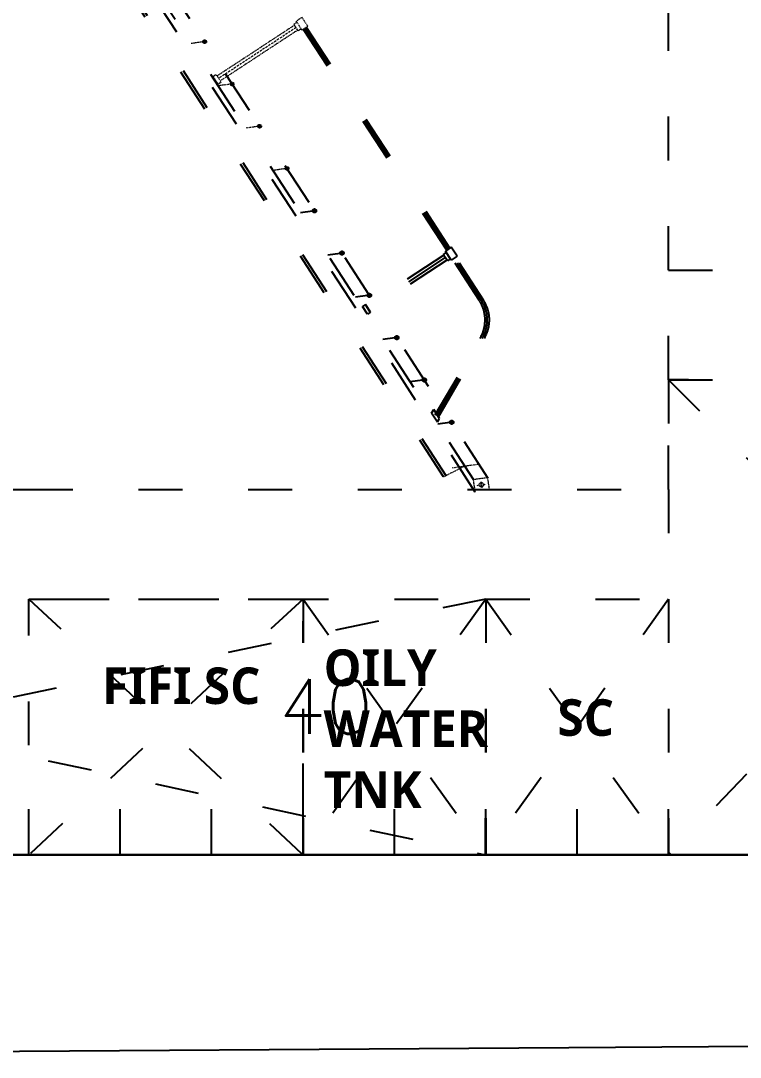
# Model space of a CAD drawing. Extents: x 766778 to 845620, y 133762 to 209800.
# Drawn here: x 789093 to 793029, y 186385 to 192058 of the extents above; entities that cross this region are included whole.
import ezdxf

# ---------------------------------------------------------------- set-up
doc = ezdxf.new("R2010")
doc.units = 0
doc.header["$MEASUREMENT"] = 0
for name, pattern in [('ACAD_ISO03W100', [30, 12, -18]), ('CENTER', [2, 1.25, -0.25, 0.25, -0.25]), ('HIDDEN2', [0.1875, 0.125, -0.0625])]:
    doc.linetypes.add(name, pattern=pattern)
doc.layers.get('0').update_dxf_attribs({"color": 1, "linetype": 'CONTINUOUS'})
doc.layers.add('1', color=2, linetype='CONTINUOUS')
doc.layers.add('6', color=7, linetype='CONTINUOUS')
doc.layers.add('5_16.79@3.35', color=7, linetype='CONTINUOUS', true_color=0x000000)
doc.styles.add('ROMANS', font='ROMANS')

# ---------------------------------------------------------------- blocks, each defined once
blk = doc.blocks.new('FR')
at = {"linetype": 'Continuous'}
blk.add_lwpolyline([(45439, -35188), (45439, -188)], dxfattribs=at)
at = {"color": 1, "linetype": 'Continuous'}
for points in [[(45439, -10688), (45189, -10688)], [(45439, -11188), (45189, -11188)], [(45439, -11688), (45189, -11688)], [(45439, -12188), (45189, -12188)], [(45439, -12688), (44939, -12688)], [(45439, -13188), (45189, -13188)], [(45439, -13688), (45189, -13688)], [(45439, -14188), (45189, -14188)]]:
    blk.add_lwpolyline(points, dxfattribs=at)
at = {"color": 7, "linetype": 'Continuous', "insert": (44477, -12819.4), "char_height": 300, "attachment_point": 1, "rotation": 90, "style": 'ROMANS'}
blk.add_mtext_dynamic_manual_height_columns('40', width=571.615, gutter_width=1, heights=[0], dxfattribs=at)
blk = doc.blocks.new('fo tnk 1')
at = {"color": 252, "linetype": 'ACAD_ISO03W100', "ltscale": 20}
for p, q in [((785136.9, 188893), (791636.9, 188893)), ((785136.9, 188893), (791633.6, 187493)), ((791636.9, 188893), (785136.9, 187543.8)), ((785136.9, 187543.8), (785136.9, 188893)), ((791636.9, 188893), (791636.9, 187493))]:
    blk.add_line(p, q, dxfattribs=at)
blk = doc.blocks.new('fifi sc')
at = {"color": 252, "linetype": 'ACAD_ISO03W100', "ltscale": 20}
for p, q in [((789136.94649, 187493), (789136.94649, 188893)), ((790636.94649, 188893), (789136.94649, 187493)), ((789136.94649, 188893), (790636.94649, 187493)), ((789136.94649, 188893), (790636.94649, 188893)), ((790636.94649, 188893), (790636.94649, 187493))]:
    blk.add_line(p, q, dxfattribs=at)
blk = doc.blocks.new('oily tnk')
at = {"color": 252, "linetype": 'ACAD_ISO03W100', "ltscale": 20}
for p, q in [((790636.9, 188893), (790636.2, 187493)), ((791636.9, 188893), (790636.9, 187493)), ((790636.9, 188893), (791636.9, 187493)), ((791636.9, 188893), (791636.9, 187493))]:
    blk.add_line(p, q, dxfattribs=at)
blk = doc.blocks.new('sc')
at = {"color": 252, "linetype": 'ACAD_ISO03W100', "ltscale": 20}
for p, q in [((791636.9, 188893), (791633.6, 187493)), ((791636.9, 188893), (792636.9, 187493)), ((792636.9, 188893), (791636.9, 187493)), ((791636.9, 188893), (792636.9, 188893)), ((792636.9, 188893), (792636.9, 187493))]:
    blk.add_line(p, q, dxfattribs=at)
blk = doc.blocks.new('wb')
at = {"color": 252, "linetype": 'ACAD_ISO03W100', "ltscale": 20}
for p, q in [((795146.2, 190093), (792636.9, 187493)), ((792636.9, 190093), (795146.2, 187576.2)), ((792636.9, 190093), (792636.9, 187493)), ((792636.9, 190093), (795146.2, 190093)), ((795146.2, 190024.6), (795146.2, 187576.2))]:
    blk.add_line(p, q, dxfattribs=at)
blk = doc.blocks.new('eng rm')
at = {"color": 252, "linetype": 'ACAD_ISO03W100', "ltscale": 20}
for p, q in [((792636.9, 189493), (792636.9, 193041.2)), ((787136.9, 189493), (789136.9, 189493)), ((789136.9, 189493), (792636.9, 189493))]:
    blk.add_line(p, q, dxfattribs=at)
blk = doc.blocks.new('A$C0AF0799E')
at = {"color": 253, "linetype": 'Continuous', "lineweight": 5}
for p, q in [((-66.5, 85.8), (-66.5, -9.5)), ((-44.5, 85.8), (-44.5, -9.5)), ((0, 85.8), (0, 3.3)), ((22, -9.5), (22, 85.8)), ((-71.5, -6.2), (-71.5, 31.8)), ((-71.5, 31.8), (-66.5, 31.8)), ((0, 25.5), (-44.5, 25.5)), ((0, 0), (-44.5, 0)), ((0, 38), (0, -9.5)), ((-71.5, -6.2), (-66.5, -6.2))]:
    blk.add_line(p, q, dxfattribs=at)
for centre, radius, start, end in [((-22.2, 85.8), 44.2, 0, 180), ((-22.2, 85.8), 22.2, 0, 180), ((-85.5, 12.8), 19, 65.4822, 294.5178), ((-75.6, 34.6), 5, 245.0905, 324.7924), ((-1.7, 12.8), 26.9, 331.7008, 28.2992), ((-75.6, -9.1), 5, 35.2076, 114.9095), ((-55.5, 9.2), 21.7, 239.4898, 300.5102), ((11, 9.2), 21.7, 239.4898, 300.5102)]:
    blk.add_arc(centre, radius, start, end, dxfattribs=at)
blk = doc.blocks.new('A$C2D362A5A')
at = {"color": 253, "lineweight": 5}
for p, q in [((-593.7, 909.2), (-519.1, 917.5)), ((-593.7, 909.2), (-577.1, 760.2)), ((-519.1, 917.5), (-502.5, 768.4)), ((519.1, 917.5), (502.5, 768.4)), ((593.7, 909.2), (519.1, 917.5)), ((593.7, 909.2), (577.1, 760.2)), ((-559.1, 893), (-549.2, 894.1)), ((-547, 783.6), (-559.1, 893)), ((-537.1, 784.7), (-549.2, 894.1)), ((537.1, 784.7), (549.2, 894.1)), ((547, 783.6), (559.1, 893)), ((559.1, 893), (549.2, 894.1)), ((-577.1, 760.2), (-502.5, 768.4)), ((-547, 783.6), (-537.1, 784.7)), ((577.1, 760.2), (502.5, 768.4)), ((547, 783.6), (537.1, 784.7)), ((-37.5, -917), (-37.5, -767)), ((-37.5, -767), (37.5, -767)), ((-5, -787), (-5, -897)), ((-5, -787), (5, -787)), ((5, -787), (5, -897)), ((37.5, -917), (37.5, -767)), ((-5, -897), (5, -897)), ((-37.5, -917), (37.5, -917))]:
    blk.add_line(p, q, dxfattribs=at)
at = {"color": 253, "lineweight": 5, "ltscale": 25}
for p, q in [((-486.5, 288.4), (-550, 853.7)), ((-550, 853.7), (-550, 853.7)), ((486.5, 288.4), (550, 853.7)), ((550, 853.7), (550, 853.7))]:
    blk.add_line(p, q, dxfattribs=at)
at = {"color": 253, "linetype": 'Continuous', "lineweight": 5, "ltscale": 3}
for p, q in [((-554.2, 802.3), (-541.3, 690)), ((-534.3, 804.6), (-521.4, 692.3)), ((534.3, 804.6), (521.4, 692.3)), ((554.2, 802.3), (541.3, 690)), ((-433.3, 296.4), (-476.8, 321.4)), ((-456.5, 278.3), (-476.2, 296.4)), ((433.3, 296.4), (476.8, 321.4)), ((-473.3, 227.1), (-516.8, 252.2)), ((473.3, 227.1), (516.8, 252.2)), ((-40, -523.5), (-40, -573.6)), ((40, -523.5), (40, -573.6)), ((-10, -692.9), (-10, -799.5)), ((10, -692.9), (10, -799.5))]:
    blk.add_line(p, q, dxfattribs=at)
at = {"color": 253, "linetype": 'Continuous', "lineweight": 5}
for p, q in [((-531.6, 600.2), (-537.2, 650.2)), ((-511.8, 602.4), (-517.3, 652.4)), ((511.8, 602.4), (517.3, 652.4)), ((531.6, 600.2), (537.2, 650.2)), ((-543.4, 598.9), (-501.4, 603.6)), ((-539, 574.5), (-497, 579.2)), ((-523.4, 527.5), (-528.8, 575.7)), ((-503.5, 529.7), (-508.9, 577.9)), ((539, 574.5), (497, 579.2)), ((543.4, 598.9), (501.4, 603.6)), ((503.5, 529.7), (508.9, 577.9)), ((523.4, 527.5), (528.8, 575.7)), ((-510, 408.5), (-518.9, 488)), ((-490.2, 410.7), (-499.1, 490.2)), ((490.2, 410.7), (499.1, 490.2)), ((510, 408.5), (518.9, 488)), ((-496.7, 289.2), (-505.6, 368.7)), ((-476.8, 291.4), (-485.7, 370.9)), ((476.8, 291.4), (485.7, 370.9)), ((496.7, 289.2), (505.6, 368.7)), ((-10, -587.8), (-10, -507.8)), ((10, -587.8), (10, -507.8)), ((-35, -601.3), (-35, -592.8)), ((-15, -601.3), (-15, -592.8)), ((-10, -675.7), (-10, -606.3)), ((10, -675.7), (10, -606.3)), ((15, -592.8), (15, -601.3)), ((35, -592.8), (35, -601.3)), ((-35, -687.9), (-35, -677.9)), ((-15, -687.9), (-15, -677.9)), ((15, -677.9), (15, -687.9)), ((35, -677.9), (35, -687.9)), ((-44.2, -872), (-44.2, -811.8)), ((-22.2, -811.8), (-22.2, -859.2)), ((-22.2, -824.5), (-22.2, -872)), ((-22.2, -837), (22.2, -837)), ((22.2, -811.8), (22.2, -872)), ((44.2, -811.8), (44.2, -872)), ((49.2, -830.7), (44.2, -830.7)), ((49.2, -868.7), (49.2, -830.7)), ((-22.2, -862.5), (22.2, -862.5)), ((49.2, -868.7), (44.2, -868.7))]:
    blk.add_line(p, q, dxfattribs=at)
at = {"color": 253, "linetype": 'CENTER', "lineweight": 9, "ltscale": 50}
for p, q in [((0, -603.8), (0, 617.1)), ((-643.3, 0), (605.6, 0))]:
    blk.add_line(p, q, dxfattribs=at)
at = {"color": 253, "linetype": 'Continuous', "lineweight": 5}
for points in [[(-565.9, 682.3, -1), (-496.3, 690), (-493, 660.2, -1), (-562.6, 652.4)], [(-542.7, 654.6), (-546, 684.5, -1), (-516.2, 687.8), (-512.9, 658, -1)], [(565.9, 682.3, 1), (496.3, 690), (493, 660.2, 1), (562.6, 652.4)], [(542.7, 654.6), (546, 684.5, 1), (516.2, 687.8), (512.9, 658, 1)], [(-547.7, 520, -1), (-478.1, 527.8), (-474.8, 497.9, -1), (-544.4, 490.1)], [(-524.5, 492.4), (-527.8, 522.2, -1), (-498, 525.5), (-494.7, 495.7, -1)], [(547.7, 520, 1), (478.1, 527.8), (474.8, 497.9, 1), (544.4, 490.1)], [(524.5, 492.4), (527.8, 522.2, 1), (498, 525.5), (494.7, 495.7, 1)], [(-534.3, 400.7, -1), (-464.8, 408.5), (-461.4, 378.7, -1), (-531, 370.9)], [(-511.1, 373.1), (-514.5, 402.9, -1), (-484.6, 406.3), (-481.3, 376.5, -1)], [(534.3, 400.7, 1), (464.8, 408.5), (461.4, 378.7, 1), (531, 370.9)], [(511.1, 373.1), (514.5, 402.9, 1), (484.6, 406.3), (481.3, 376.5, 1)], [(-487.9, 239.3, 1), (-440.6, 290.9), (-462.7, 311.1, 1), (-510, 259.5)], [(-496.5, 274.3), (-474.3, 254, 1), (-454.1, 276.1), (-476.2, 296.4, 1)], [(487.9, 239.3, -1), (440.6, 290.9), (462.7, 311.1, -1), (510, 259.5)], [(496.5, 274.3), (474.3, 254, -1), (454.1, 276.1), (476.2, 296.4, -1)]]:
    blk.add_lwpolyline(points, format="xyb", close=True, dxfattribs=at)
at = {"color": 253, "linetype": 'Continuous', "lineweight": 5, "ltscale": 3}
for centre in [(-544.3, 803.4), (544.3, 803.4), (-531.3, 691.1), (531.3, 691.1), (0, -692.9), (0, -799.5)]:
    blk.add_circle(centre, 10, dxfattribs=at)
at = {"color": 253, "linetype": 'Continuous', "lineweight": 5}
for centre in [(-527.3, 651.3), (527.3, 651.3), (-513.5, 528.8), (513.5, 528.8), (-509, 489.1), (509, 489.1), (-500.1, 409.6), (500.1, 409.6), (-495.7, 369.8), (495.7, 369.8), (-486.7, 290.3), (486.7, 290.3), (-460, 262.2), (460, 262.2), (0, -507.8), (0, -587.8), (0, -606.3), (0, -675.7)]:
    blk.add_circle(centre, 10, dxfattribs=at)
at = {"color": 253, "linetype": 'Continuous', "lineweight": 9}
for radius in [575, 260]:
    blk.add_circle((0, 0), radius, dxfattribs=at)
at = {"color": 253, "linetype": 'CENTER', "lineweight": 9, "ltscale": 50}
blk.add_circle((0, 0), 525, dxfattribs=at)
at = {"color": 253, "linetype": 'Continuous', "lineweight": 5}
for centre, radius, start, end in [((0, -592.8), 35, 0, 180), ((0, -601.3), 35, 180, 0), ((0, -592.8), 15, 0, 180), ((0, -601.3), 15, 180, 0), ((0, -680.4), 35, 0, 180), ((0, -680.4), 15, 0, 180), ((0, -687.9), 35, 180, 0), ((0, -687.9), 15, 180, 0), ((0, -811.8), 44.2, 0, 180), ((0, -811.8), 22.2, 0, 180), ((-20.6, -849.7), 26.9, 151.7008, 208.2992), ((53.3, -827.9), 5, 215.2076, 294.9095), ((63.2, -849.7), 19, 245.4822, 114.5178), ((-33.2, -853.3), 21.7, 239.4898, 300.5102), ((33.2, -853.3), 21.7, 239.4898, 300.5102), ((53.3, -871.6), 5, 65.0905, 144.7924)]:
    blk.add_arc(centre, radius, start, end, dxfattribs=at)
at = {"layer": '1', "color": 253, "lineweight": 5}
for p, q in [((-556.9, 873.1), (-547, 874.2)), ((556.9, 873.1), (547, 874.2)), ((-552.5, 833.3), (-542.6, 834.4)), ((552.5, 833.3), (542.6, 834.4)), ((-5, -837), (5, -837)), ((-5, -877), (5, -877))]:
    blk.add_line(p, q, dxfattribs=at)
at = {"layer": '6', "color": 253, "lineweight": 5}
for p, q in [((-577.4, 850.7), (-522.6, 856.8)), ((577.4, 850.7), (522.6, 856.8))]:
    blk.add_line(p, q, dxfattribs=at)
at = {"color": 253, "linetype": 'Continuous', "lineweight": 5, "rotation": 186.3399070232863}
blk.add_blockref('A$C0AF0799E', (-573.3, 864), dxfattribs=at)
at = {"color": 253, "linetype": 'Continuous', "lineweight": 5, "xscale": -1, "rotation": 173.6600929767138}
blk.add_blockref('A$C0AF0799E', (573.3, 864), dxfattribs=at)
blk = doc.blocks.new('bl2')
at = {"color": 2, "ltscale": 25}
blk.add_blockref('A$C2D362A5A', (793190.8, 192872.9), dxfattribs=at)
blk = doc.blocks.new('B')
at = {"color": 252, "linetype": 'ACAD_ISO03W100', "ltscale": 20}
blk.add_blockref('bl2', (0, 0), dxfattribs=at)

msp = doc.modelspace()

# ---------------------------------------------------------------- hatches: boundary and pattern name
at = {"linetype": 'HIDDEN2', "lineweight": 9, "ltscale": 40}
for points in [[(790108.93613, 191944.57494, -1), (790089.12949, 191941.8006, -1)], [(790259.06532, 191713.16318, -1), (790239.25868, 191710.38883, -1)], [(790409.1945, 191481.75141, -1), (790389.38786, 191478.97707, -1)], [(790559.32369, 191250.33965, -1), (790539.51705, 191247.5653, -1)]]:
    msp.add_hatch(color=252, dxfattribs=at).paths.add_polyline_path(points)
at = {"linetype": 'ACAD_ISO03W100', "ltscale": 20}
for points in [[(790709.45287, 191018.92788, -1), (790689.64623, 191016.15354, -1)], [(790859.58205, 190787.51612, -1), (790839.77541, 190784.74177, -1)], [(791009.71124, 190556.10435, -1), (790989.9046, 190553.33001, -1)], [(791159.84042, 190324.69259, -1), (791140.03378, 190321.91824, -1)], [(791309.96961, 190093.28082, -1), (791290.16297, 190090.50648, -1)], [(791460.09879, 189861.86906, -1), (791440.29215, 189859.09471, -1)]]:
    msp.add_hatch(color=252, dxfattribs=at).paths.add_polyline_path(points)

# ---------------------------------------------------------------- linework, layer by layer
at = {"color": 252, "linetype": 'ACAD_ISO03W100', "ltscale": 20}
for p, q in [((791579.0461, 189478.13117), (789373.5876, 192877.6637)), ((791569.48257, 189547.99399), (789409.34782, 192877.6637)), ((791650.2926, 189552.04865), (789503.95861, 192860.44562)), ((791406.0034, 189561.12416), (789293.31785, 192817.65484)), ((791419.39147, 189568.04826), (789306.70592, 192824.57894)), ((791423.67511, 190801.67742), (790638.8516, 192011.41819)), ((791432.03591, 190807.16375), (790647.21239, 192016.90452)), ((791440.3967, 190812.65008), (790655.57319, 192022.39086)), ((790689.64623, 191016.15354), (790623.05982, 191006.82667)), ((791447.92142, 190817.58778), (791416.1504, 190796.73972)), ((791479.48852, 190768.92969), (791447.92142, 190817.58778)), ((790839.77541, 190784.74177), (790773.189, 190775.41491)), ((791406.55819, 190774.7777), (790983.47582, 190497.15206)), ((791415.26636, 190761.35478), (790992.25384, 190483.77497)), ((791420.46956, 190790.00534), (791403.78289, 190779.05559)), ((791426.64183, 190743.82042), (791403.78289, 190779.05559)), ((791447.7175, 190748.08163), (791416.1504, 190796.73972)), ((791443.39834, 190754.81601), (791426.64183, 190743.82042)), ((791479.48852, 190768.92969), (791447.7175, 190748.08163)), ((791600.73446, 190528.75503), (791455.24222, 190753.01933)), ((791612.48263, 190529.02), (791463.60301, 190758.50566)), ((791624.2308, 190529.28498), (791471.96381, 190763.992)), ((791423.97452, 190747.93186), (791001.03185, 190470.39789)), ((792636.94649, 190693), (800636.94649, 190693)), ((790989.9046, 190553.33001), (790923.31819, 190544.00314)), ((790960.42299, 190486.80915), (790960.37934, 190486.7805)), ((790978.60367, 190504.71964), (790961.88208, 190493.74698)), ((790989.09511, 190451.80035), (790961.88208, 190493.74698)), ((791005.81669, 190462.77301), (790978.60367, 190504.71964)), ((791003.09539, 190466.96768), (790981.32497, 190500.52498)), ((791005.83852, 190462.78734), (790989.09511, 190451.80035)), ((791140.03378, 190321.91824), (791073.44737, 190312.59138)), ((791360.06032, 189900.26044), (791605.4715, 190318.72927)), ((791368.68638, 189895.20168), (791617.21967, 190318.99425)), ((791377.31245, 189890.14292), (791628.96784, 190319.25922)), ((791290.16297, 190090.50648), (791223.57655, 190081.17961)), ((795146.21957, 190093), (792636.94649, 190093)), ((791340.42085, 189910.26066), (791351.73968, 189929.56123)), ((791372.08237, 189861.45703), (791340.42085, 189910.26066)), ((791383.4012, 189880.75761), (791351.73968, 189929.56123)), ((791372.08237, 189861.45703), (791383.4012, 189880.75761)), ((791440.29215, 189859.09471), (791373.70574, 189849.76785)), ((791636.94649, 188893), (792636.94649, 188893))]:
    msp.add_line(p, q, dxfattribs=at)
at = {"color": 252, "linetype": 'HIDDEN2', "lineweight": 9, "ltscale": 40}
for p, q in [((790631.48714, 192075.958), (790599.71613, 192055.10994)), ((790663.05425, 192027.29991), (790631.48714, 192075.958)), ((790590.12392, 192033.14792), (790167.04155, 191755.52228)), ((790607.54025, 192006.30208), (790184.59758, 191728.7681)), ((790604.03529, 192048.37556), (790587.34862, 192037.42581)), ((790610.20756, 192002.19064), (790587.34862, 192037.42581)), ((790631.28323, 192006.45185), (790599.71613, 192055.10994)), ((790626.96407, 192013.18622), (790610.20756, 192002.19064)), ((790663.05425, 192027.29991), (790631.28323, 192006.45185)), ((790089.12949, 191941.8006), (790022.54308, 191932.47374)), ((790144.03237, 191745.20801), (790143.98872, 191745.17936)), ((790162.1694, 191763.08986), (790145.44781, 191752.11719)), ((790172.66083, 191710.17056), (790145.44781, 191752.11719)), ((790186.70477, 191725.36654), (790164.93436, 191758.92384)), ((790186.70477, 191725.36654), (790164.93436, 191758.92384)), ((790189.38242, 191721.14323), (790172.66083, 191710.17056)), ((790239.25868, 191710.38883), (790172.67227, 191701.06197)), ((790389.38786, 191478.97707), (790322.80145, 191469.65021)), ((790539.51705, 191247.5653), (790472.93063, 191238.23844)), ((791522.04175, 189621.12011), (791406.01178, 189561.11124)), ((791453.70551, 189611.54815), (791598.53148, 189631.83414)), ((791569.26459, 189547.96346), (791645.75432, 189558.67749)), ((791579.11158, 189477.6637), (791569.26459, 189547.96346)), ((791590.3959, 189515.07679), (791635.74957, 189521.42955)), ((791610.09045, 189535.74649), (791615.27211, 189498.75356)), ((791645.75432, 189558.67749), (791655.60132, 189488.37774))]:
    msp.add_line(p, q, dxfattribs=at)
at = {"color": 252, "linetype": 'HIDDEN2', "lineweight": 0, "ltscale": 100}
msp.add_line((790598.83208, 192019.725), (790175.81956, 191742.14519), dxfattribs=at)
at = {"color": 252, "linetype": 'HIDDEN2', "lineweight": 9, "ltscale": 40}
for centre, radius in [((790099.03281, 191943.18777), 10), ((790249.162, 191711.77601), 10), ((790399.29118, 191480.36424), 10), ((790549.42037, 191248.95248), 10), ((791612.551, 189518.18009), 12.09102)]:
    msp.add_circle(centre, radius, dxfattribs=at)
at = {"color": 252, "linetype": 'ACAD_ISO03W100', "ltscale": 20}
for centre in [(790699.54955, 191017.54071), (790849.67873, 190786.12894), (790999.80792, 190554.71718), (791149.9371, 190323.30541), (791300.06629, 190091.89365), (791450.19547, 189860.48188)]:
    msp.add_circle(centre, 10, dxfattribs=at)
for centre in [(791432.95023, 190419.90443), (791444.6984, 190420.1694), (791456.44657, 190420.43438)]:
    msp.add_arc(centre, 200, 329.61049522, 32.97363063, dxfattribs=at)
at = {"layer": '5_16.79@3.35', "color": 3}
for points in [[(795911.78633, 186463.67505), (792090.14376, 186437.21606), (788266.15938, 186410.74097), (786355.55001, 186397.51294), (785420.9504, 186391.04297), (784949.56172, 186387.78003), (784715.21407, 186386.13794), (784693.44356, 186385.979), (784675.46505, 186385.85596), (784647.29903, 186385.69287), (784623.53633, 186385.60083), (784597.00606, 186385.53003), (784571.65645, 186385.48682), (784570.90352, 186385.49487), (784570.8293, 186385.4939), (783740.19063, 187716.02002)], [(793086.14766, 187495.16211), (792917.22188, 187493), (792748.25508, 187493), (792579.28633, 187493), (792410.32149, 187493), (792241.35274, 187493), (792072.38594, 187493), (791903.41719, 187493), (791734.44844, 187493), (791565.48165, 187493), (791396.51485, 187493), (791227.54805, 187493), (791058.5793, 187493), (790889.61055, 187493), (790720.64376, 187493), (790551.67696, 187493), (790382.71016, 187493), (790213.74141, 187493), (790044.77462, 187493), (789875.80587, 187493), (789706.83907, 187493), (789537.87227, 187493), (789368.90352, 187493), (789199.93672, 187493), (789030.96797, 187493)]]:
    msp.add_lwpolyline(points, dxfattribs=at)

# ---------------------------------------------------------------- block references
at = {"color": 7, "linetype": 'Continuous'}
for name in ['B', 'eng rm', 'wb', 'sc']:
    msp.add_blockref(name, (0, 0), dxfattribs=at)
at = {"color": 252, "linetype": 'ACAD_ISO03W100', "ltscale": 20}
for name in ['fo tnk 1', 'fifi sc', 'oily tnk']:
    msp.add_blockref(name, (0, 0), dxfattribs=at)
at = {"color": 7, "linetype": 'Continuous', "rotation": 269.9999999899608}
msp.add_blockref('FR', (803324.9465, 232931.99999), dxfattribs=at)

# ---------------------------------------------------------------- texts
at = {"color": 51, "linetype": 'Continuous', "char_height": 200, "attachment_point": 1}
for s, width, insert in [('{\\fYu Gothic UI Semibold|b0|i0|c0|p34;OILY WATER\\PTNK}', 285.1674924, (790749.80037, 188616.99899)), ('{\\fYu Gothic UI Semibold|b0|i0|c0|p34;FIFI SC}', 1765.8685732, (789537.93527, 188518.45446)), ('{\\fYu Gothic UI Semibold|b0|i0|c0|p34;SC}', 285.1674924, (792028.73016, 188344.50286))]:
    msp.add_mtext_dynamic_manual_height_columns(s, width=width, gutter_width=1, heights=[0], dxfattribs=dict(at, insert=insert))

doc.saveas('drawing.dxf')
